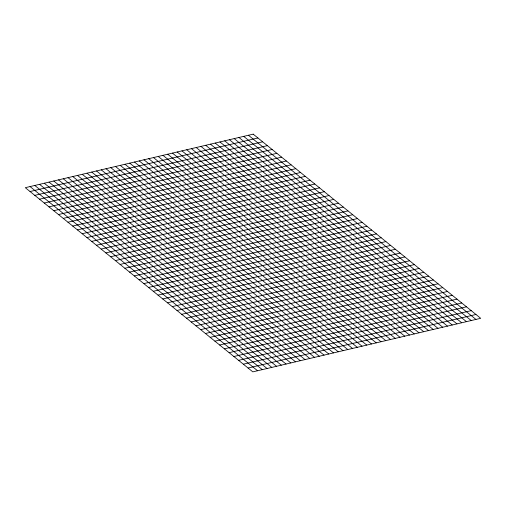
<?xml version="1.0" encoding="UTF-8"?>
<svg xmlns="http://www.w3.org/2000/svg" width="506" height="506" viewBox="0 0 506 506"><rect width="100%" height="100%" fill="white"/><g stroke="black" fill="none" stroke-linecap="round" stroke-linejoin="round"><path stroke-width="0.76" d="M30.037 191.527L257.915 137.967M34.781 195.367L262.658 141.806M39.519 199.2L267.396 145.646M44.262 203.039L272.133 149.479M49 206.878L276.877 153.318M53.744 210.711L281.614 157.151M58.481 214.55L286.358 160.99M63.218 218.39L291.095 164.829M67.962 222.223L295.833 168.662M72.7 226.062L300.577 172.502M77.443 229.895L305.314 176.341M82.181 233.734L310.058 180.174M86.924 237.573L314.795 184.013M91.662 241.406L319.539 187.852M96.399 245.246L324.276 191.685M101.143 249.085L329.014 195.525M105.88 252.918L333.758 199.364M110.624 256.757L338.495 203.197M115.362 260.596L343.239 207.036M120.099 264.429L347.976 210.875M124.843 268.269L352.72 214.708M129.58 272.108L357.457 218.548M134.324 275.941L362.195 222.381M139.061 279.78L366.939 226.22M143.805 283.619L371.676 230.059M148.543 287.452L376.42 233.892M153.28 291.292L381.157 237.731M158.024 295.125L385.901 241.571M162.761 298.964L390.638 245.404M167.505 302.803L395.376 249.243M172.242 306.636L400.119 253.082M176.986 310.475L404.857 256.915M181.724 314.315L409.601 260.754M186.461 318.147L414.338 264.594M191.205 321.987L419.076 268.427M195.942 325.826L423.819 272.266M200.686 329.659L428.557 276.105M205.423 333.498L433.3 279.938M210.167 337.338L438.038 283.777M214.905 341.17L442.782 287.61M219.642 345.01L447.519 291.45M224.386 348.849L452.256 295.289M229.123 352.682L457 299.122M233.867 356.521L461.738 302.961M238.604 360.354L466.481 306.8M243.342 364.193L471.219 310.633M248.085 368.033L475.963 314.473M248.427 135.247L475.95 319.425M243.683 136.361L471.206 320.538M238.933 137.48L466.456 321.658M234.183 138.593L461.712 322.771M229.439 139.713L456.962 323.891M224.689 140.826L452.219 325.004M219.946 141.939L447.468 326.123M215.195 143.059L442.718 327.237M210.445 144.172L437.975 328.35M205.702 145.292L433.225 329.469M200.952 146.405L428.481 330.582M196.208 147.524L423.731 331.702M191.458 148.637L418.987 332.815M186.714 149.751L414.237 333.928M181.964 150.87L409.487 335.048M177.214 151.983L404.743 336.161M172.47 153.103L399.993 337.281M167.72 154.216L395.249 338.394M162.976 155.329L390.499 339.507M158.226 156.449L385.749 340.627M153.482 157.562L381.005 341.74M148.732 158.682L376.255 342.859M143.982 159.795L371.512 343.972M139.239 160.908L366.761 345.092M134.488 162.028L362.018 346.205M129.745 163.141L357.268 347.318M124.995 164.26L352.518 348.438M120.251 165.373L347.774 349.551M115.501 166.493L343.024 350.671M110.751 167.606L338.28 351.784M106.007 168.719L333.53 352.897M101.257 169.839L328.786 354.017M96.513 170.952L324.036 355.13M91.763 172.072L319.286 356.249M87.013 173.185L314.542 357.362M82.269 174.298L309.792 358.476M77.519 175.418L305.048 359.595M72.775 176.531L300.298 360.708M68.025 177.65L295.555 361.828M63.282 178.763L290.805 362.941M58.532 179.877L286.054 364.061M53.781 180.996L281.311 365.174M49.038 182.109L276.561 366.287M44.288 183.229L271.817 367.407M39.544 184.342L267.067 368.52M34.794 185.462L262.317 369.639M30.05 186.575L257.573 370.753M253.177 134.134L25.3 187.688L252.823 371.866L480.7 318.312L253.177 134.134"/></g></svg>
